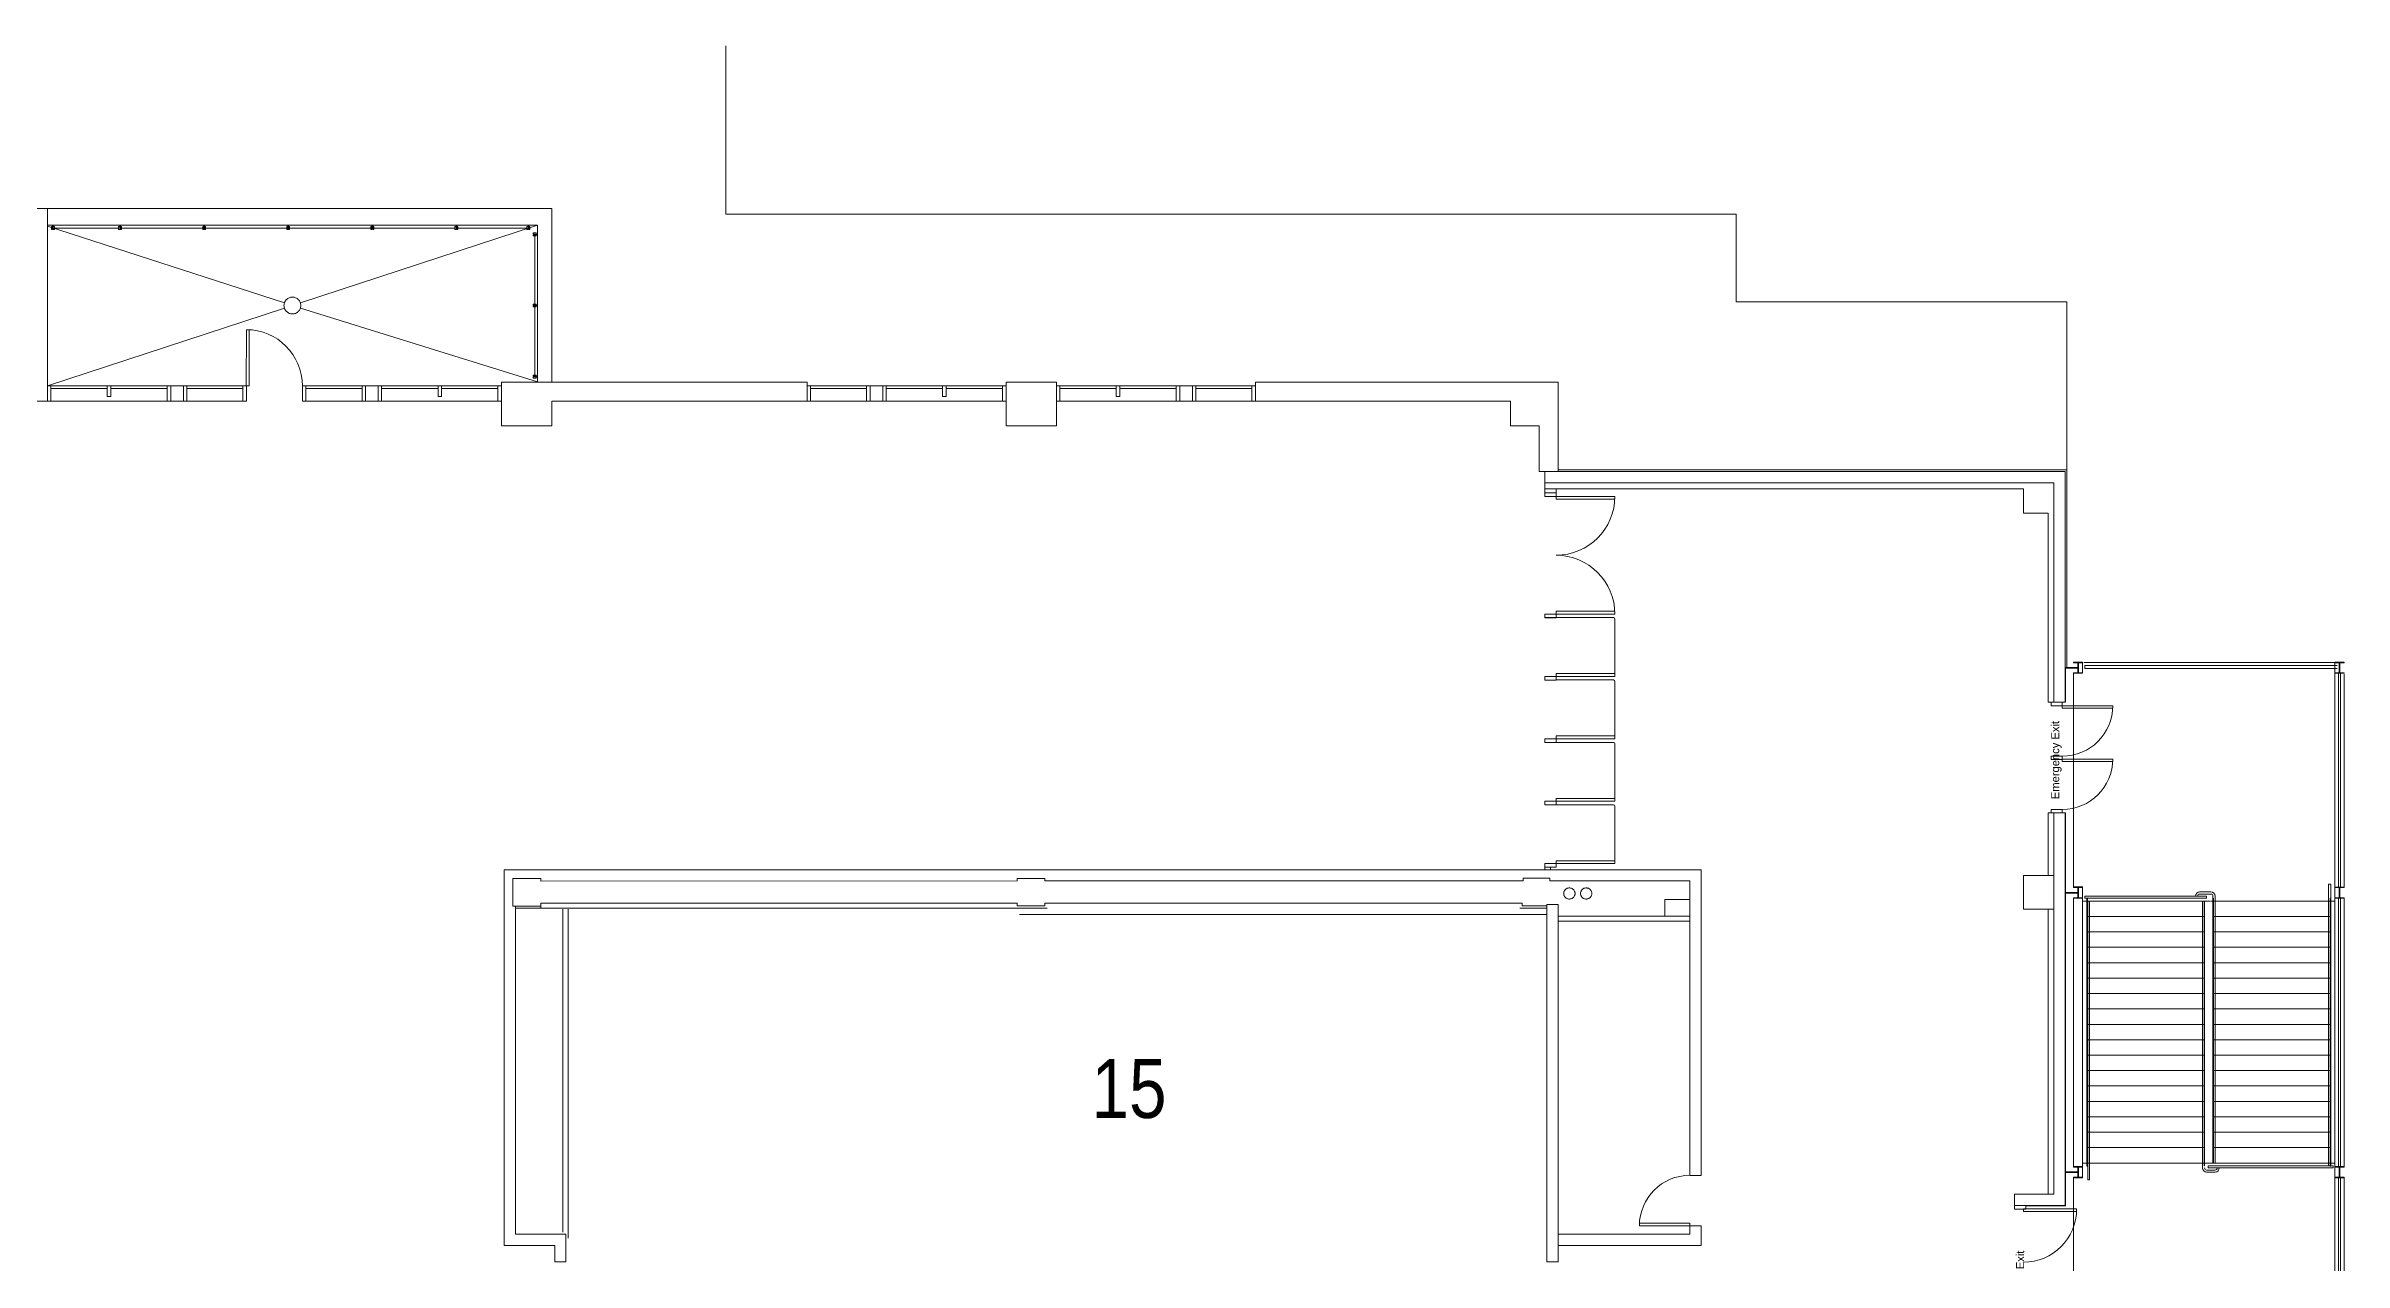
# Model space of a CAD drawing. Header units: inches. Extents: x -3410 to 5259, y -1080 to 3208.
# Drawn here: x 3619 to 5259, y 2237 to 3105 of the extents above; entities that cross this region are included whole.
import ezdxf

# ---------------------------------------------------------------- set-up
doc = ezdxf.new("R2010")
doc.units = ezdxf.units.IN
doc.header["$LTSCALE"] = 48
doc.header["$MEASUREMENT"] = 0
for name, color, linetype, lineweight in [('Venue-Fire Apparatus and Text', 7, 'Continuous', 5), ('Venue-Text-Room ID', 5, 'Continuous', 5), ('Venue-Walls and Doors', 7, 'Continuous', 5)]:
    doc.layers.add(name, color=color, linetype=linetype, lineweight=lineweight)
doc.styles.add('Arial', font='Arial')
doc.styles.add('Arial Narrow', font='ARIALN.TTF')

# ---------------------------------------------------------------- blocks, each defined once
blk = doc.blocks.new('Group-1-1')
at = {"layer": 'Venue-Walls and Doors', "color": 7, "linetype": 'Continuous', "flags": 128}
blk.add_lwpolyline([(3349.739, 1506.292), (3307.739, 1506.292), (3307.739, 1504.251), (3349.739, 1504.251, 0.41421356), (3307.739, 1546.251, 0.41421356), (3349.739, 1588.251), (3307.739, 1588.251), (3307.739, 1586.209), (3349.739, 1586.209)], format="xyb", dxfattribs=at)
blk = doc.blocks.new('Group-2-1-1')
at = {"layer": 'Venue-Walls and Doors', "color": 7, "linetype": 'Continuous', "flags": 128}
blk.add_lwpolyline([(3307.739, 1501.75), (3348.739, 1501.75, -0.41421356), (3349.739, 1500.75), (3349.739, 1459.75), (3307.739, 1459.75), (3307.739, 1461.791), (3349.739, 1461.791)], format="xyb", dxfattribs=at)
blk = doc.blocks.new('Group-3-1-1')
at = {"layer": 'Venue-Walls and Doors', "color": 7, "linetype": 'Continuous', "flags": 128}
blk.add_lwpolyline([(3307.739, 1457.25), (3348.739, 1457.25, -0.41421356), (3349.739, 1456.25), (3349.739, 1415.25), (3307.739, 1415.25), (3307.739, 1417.291), (3349.739, 1417.291)], format="xyb", dxfattribs=at)
blk = doc.blocks.new('Group-4-1-1')
at = {"layer": 'Venue-Walls and Doors', "color": 7, "linetype": 'Continuous', "flags": 128}
blk.add_lwpolyline([(3307.739, 1412.75), (3348.739, 1412.75, -0.41421356), (3349.739, 1411.75), (3349.739, 1370.75), (3307.739, 1370.75), (3307.739, 1372.791), (3349.739, 1372.791)], format="xyb", dxfattribs=at)
blk = doc.blocks.new('Group-5-1-1')
at = {"layer": 'Venue-Walls and Doors', "color": 7, "linetype": 'Continuous', "flags": 128}
blk.add_lwpolyline([(3307.739, 1368.25), (3348.739, 1368.25, -0.41421356), (3349.739, 1367.25), (3349.739, 1326.25), (3307.739, 1326.25), (3307.739, 1328.291), (3349.739, 1328.291)], format="xyb", dxfattribs=at)
blk = doc.blocks.new('Group-6-1-1')
at = {"layer": 'Venue-Walls and Doors', "color": 7, "linetype": 'Continuous', "flags": 128}
blk.add_lwpolyline([(3641.238, 1041.748, 0.41421356), (3679.238, 1079.748), (3641.238, 1079.748), (3641.238, 1077.901), (3679.238, 1077.901)], format="xyb", dxfattribs=at)
blk = doc.blocks.new('Group-17-1-1')
at = {"layer": 'Venue-Walls and Doors', "color": 7, "linetype": 'Continuous', "flags": 128}
blk.add_lwpolyline([(3668.991, 1364.854, 0.41421356), (3704.991, 1400.854), (3668.991, 1400.854), (3668.991, 1399.105), (3704.991, 1399.105)], format="xyb", dxfattribs=at)
blk = doc.blocks.new('Group-18-1-1')
at = {"layer": 'Venue-Walls and Doors', "color": 7, "linetype": 'Continuous', "flags": 128}
blk.add_lwpolyline([(3668.991, 1402.854, 0.41421356), (3704.991, 1438.854), (3668.991, 1438.854), (3668.991, 1437.105), (3704.991, 1437.105)], format="xyb", dxfattribs=at)
blk = doc.blocks.new('Group-127-1')
at = {"layer": 'Venue-Walls and Doors', "color": 7, "linetype": 'Continuous'}
for p, q in [((2373.238, 1667.23), (2373.239, 1707.23)), ((2375.183, 1707.181), (2375.182, 1667.229)), ((2373.238, 1667.23), (2375.182, 1667.229))]:
    blk.add_line(p, q, dxfattribs=at)
blk.add_arc((2373.238, 1667.23), 39.996, 359.998567, 89.998567, dxfattribs=at)
blk = doc.blocks.new('Group-192-1')
at = {"layer": 'Venue-Walls and Doors', "color": 7, "linetype": 'Continuous', "flags": 128}
blk.add_lwpolyline([(3403.241, 1103.747, 0.41421356), (3367.241, 1067.747), (3403.241, 1067.747), (3403.241, 1069.497), (3367.241, 1069.497)], format="xyb", dxfattribs=at)

msp = doc.modelspace()

# ---------------------------------------------------------------- linework, layer by layer
at = {"layer": 'Venue-Walls and Doors', "linetype": 'Continuous'}
for p, q in [((4104.2, 2984.7), (4104.2, 3104.7)), ((3980.2, 2988.8), (2511.9, 2988.8)), ((3620.2, 2851.2), (3620.2, 2988.8)), ((3980.2, 2988.8), (3980.2, 2864.7)), ((4104.2, 2984.7), (4825.2, 2984.7)), ((4825.2, 2922.2), (4825.2, 2984.7)), ((3969.9, 2976.8), (3620.2, 2976.8)), ((3789.3, 2921.3), (3620.2, 2976.1)), ((3623.9, 2974.8), (3624.4, 2974.8)), ((3671, 2974.8), (3625.2, 2974.8)), ((3671.8, 2974.8), (3672.3, 2974.8)), ((3731, 2974.8), (3673, 2974.8)), ((3731.8, 2974.8), (3732.3, 2974.8)), ((3791, 2974.8), (3733, 2974.8)), ((3791.8, 2974.8), (3792.3, 2974.8)), ((3851, 2974.8), (3793, 2974.8)), ((3800.7, 2921.4), (3969.9, 2976.8)), ((3851.8, 2974.8), (3852.3, 2974.8)), ((3853, 2974.8), (3911, 2974.8)), ((3911.8, 2974.8), (3912.3, 2974.8)), ((3913, 2974.8), (3962.4, 2974.8)), ((3963.2, 2974.8), (3963.7, 2974.8)), ((3969.9, 2970.5), (3966.9, 2970.5)), ((3969.9, 2970), (3966.9, 2970)), ((3967.9, 2970), (3967.9, 2970.5)), ((3967.9, 2920.5), (3967.9, 2969.3)), ((3969.9, 2864.7), (3969.9, 2976.8)), ((3967.9, 2919.7), (3967.9, 2919.2)), ((4825.2, 2922.2), (5061.2, 2922.2)), ((5061.2, 2802.2), (5061.2, 2922.2)), ((3789.3, 2917.6), (3620.2, 2862.2)), ((3800.8, 2917.7), (3969.9, 2865)), ((3967.9, 2869.7), (3967.9, 2918.5)), ((3622.7, 2862.2), (3622.7, 2851.2)), ((3622.7, 2860.2), (3662.9, 2860.2)), ((3705.7, 2860.2), (3665.4, 2860.2)), ((3705.7, 2851.2), (3705.7, 2862.2)), ((3708.2, 2851.2), (3708.2, 2862.2)), ((3717.2, 2862.2), (3717.2, 2851.2)), ((3719.7, 2851.2), (3719.7, 2862.2)), ((3759.7, 2860.2), (3719.7, 2860.2)), ((3944.2, 2862.2), (3802.2, 2862.2)), ((3804.7, 2851.2), (3804.7, 2862.2)), ((3844.7, 2860.2), (3804.7, 2860.2)), ((3844.7, 2851.2), (3844.7, 2862.2)), ((3847.2, 2862.2), (3847.2, 2851.2)), ((3856.2, 2851.2), (3856.2, 2862.2)), ((3858.7, 2851.2), (3858.7, 2862.2)), ((3858.7, 2860.2), (3898.9, 2860.2)), ((3941.7, 2860.2), (3901.4, 2860.2)), ((3941.7, 2862.2), (3941.7, 2851.2)), ((3944.2, 2864.7), (3944.2, 2833.7)), ((3944.2, 2864.7), (4162.2, 2864.7)), ((3967.9, 2869), (3967.9, 2868.5)), ((4162.2, 2864.7), (4162.2, 2851.2)), ((4304.2, 2862.2), (4164.7, 2862.2)), ((4164.7, 2860.2), (4204.7, 2860.2)), ((4204.7, 2851.2), (4204.7, 2862.2)), ((4207.2, 2862.2), (4207.2, 2851.2)), ((4216.2, 2851.2), (4216.2, 2862.2)), ((4218.7, 2851.2), (4218.7, 2862.2)), ((4218.7, 2860.2), (4258.9, 2860.2)), ((4301.7, 2860.2), (4261.4, 2860.2)), ((4301.7, 2862.2), (4301.7, 2851.2)), ((4304.2, 2864.7), (4304.2, 2833.7)), ((4304.2, 2864.7), (4340.2, 2864.7)), ((4340.2, 2864.7), (4340.2, 2833.7)), ((4340.2, 2862.2), (4479.7, 2862.2)), ((4342.7, 2862.2), (4342.7, 2851.2)), ((4342.7, 2860.2), (4382.9, 2860.2)), ((4425.7, 2860.2), (4385.4, 2860.2)), ((4425.7, 2851.2), (4425.7, 2862.2)), ((4428.2, 2851.2), (4428.2, 2862.2)), ((4437.2, 2862.2), (4437.2, 2851.2)), ((4439.7, 2851.2), (4439.7, 2862.2)), ((4479.7, 2860.2), (4439.7, 2860.2)), ((4482.2, 2864.7), (4698.2, 2864.7)), ((4482.2, 2864.7), (4482.2, 2851.2)), ((4698.2, 2801), (4698.2, 2864.7)), ((3759.7, 2851.2), (3610.2, 2851.2)), ((3980.2, 2851.2), (3980.2, 2833.7)), ((4162.2, 2851.2), (3980.2, 2851.2)), ((4304.2, 2851.2), (4164.7, 2851.2)), ((4479.7, 2851.2), (4340.2, 2851.2)), ((4482.2, 2851.2), (4664.2, 2851.2)), ((4664.2, 2851.2), (4664.2, 2833.7)), ((3944.2, 2833.7), (3980.2, 2833.7)), ((4304.2, 2833.7), (4340.2, 2833.7)), ((4664.2, 2833.7), (4684.7, 2833.7)), ((4684.7, 2801), (4684.7, 2833.7)), ((4684.7, 2801), (5059.9, 2801)), ((4688.7, 2793), (5051.9, 2793)), ((4688.7, 2788.7), (5030.2, 2788.7)), ((4698.2, 2802.2), (5061.2, 2802.2)), ((5030.2, 2788.7), (5030.2, 2771.2)), ((5051.9, 2636.4), (5051.9, 2793)), ((5059.9, 2636.4), (5059.9, 2801)), ((5061.2, 2661.2), (5061.2, 2802.2)), ((4688.7, 2785.8), (4696.7, 2785.8)), ((5030.2, 2771.2), (5047.7, 2771.2)), ((5047.7, 2636.4), (5047.7, 2771.2)), ((4688.7, 2699.3), (4696.7, 2699.3)), ((4696.7, 2699.2), (4688.7, 2699.2)), ((4696.7, 2696.8), (4688.7, 2696.8)), ((4696.7, 2696.7), (4696.7, 2699.3)), ((5059.9, 2661.2), (5069, 2661.2)), ((5069, 2660.7), (5059.9, 2660.7)), ((5060.2, 2636.4), (5060.2, 2660.7)), ((5065.9, 2504.7), (5065.9, 2657.3)), ((5065.9, 2657.3), (5072.4, 2657.3)), ((5072.4, 2657.3), (5072.4, 2664.8)), ((5073.2, 2664.8), (5255.2, 2664.8)), ((5073.9, 2662.5), (5253.9, 2662.5)), ((5073.9, 2662.5), (5073.9, 2660.5)), ((5073.9, 2660.5), (5253.9, 2660.5)), ((5252.4, 2494.5), (5252.4, 2664.8)), ((5254.9, 2504.7), (5254.9, 2657.3)), ((5256.4, 2504.7), (5256.4, 2657.3)), ((5258.9, 2656.4), (5258.9, 2504.7)), ((5047.7, 2636.4), (5059.9, 2636.4)), ((5047.7, 2557.4), (5060.2, 2557.4)), ((5047.7, 2557.4), (5047.7, 2512.7)), ((5051.9, 2557.4), (5051.9, 2285.2)), ((5059.9, 2277.2), (5059.9, 2557.4)), ((5060.2, 2277), (5060.2, 2557.4)), ((4800.2, 2516.7), (3946.2, 2516.7)), ((3946.2, 2248.7), (3946.2, 2516.7)), ((3952.2, 2490.9), (3952.2, 2510.7)), ((3972.2, 2510.7), (3952.2, 2510.7)), ((3972.2, 2508.7), (3972.2, 2510.7)), ((4331.9, 2510.7), (4312.2, 2510.7)), ((4312.2, 2508.8), (4312.2, 2510.7)), ((4331.9, 2508.8), (4331.9, 2510.7)), ((4692.2, 2510.8), (4673.2, 2510.8)), ((4673.2, 2508.8), (4673.2, 2510.8)), ((4688.7, 2521.2), (4688.7, 2516.8)), ((4692.2, 2508.8), (4692.2, 2510.8)), ((4692.7, 2518.7), (4692.7, 2516.8)), ((4800.2, 2298.7), (4800.2, 2516.7)), ((5051.9, 2512.7), (5030.2, 2512.7)), ((5030.2, 2512.7), (5030.2, 2488.7)), ((4312.2, 2508.8), (3972.2, 2508.7)), ((4312.2, 2493), (3972.2, 2493)), ((3972.2, 2493), (3972.2, 2489.4)), ((4312.2, 2491), (4312.2, 2493)), ((4673.2, 2508.8), (4331.9, 2508.8)), ((4331.9, 2493), (4331.9, 2491)), ((4672.4, 2493), (4331.9, 2493)), ((4672.4, 2493), (4672.4, 2491)), ((4792.2, 2508.8), (4692.2, 2508.8)), ((4792.2, 2298.7), (4792.2, 2508.8)), ((5065.9, 2504.7), (5072.4, 2504.7)), ((5065.9, 2496.8), (5065.9, 2305.2)), ((5072.4, 2504.8), (5072.4, 2494.5)), ((5072.4, 2496.8), (5072.4, 2305.2)), ((5075.4, 2494.5), (5072.4, 2494.5)), ((5073.9, 2498), (5160.9, 2498)), ((5073.9, 2498), (5073.9, 2496.5)), ((5160.9, 2496.5), (5073.9, 2496.5)), ((5075.4, 2305.3), (5075.4, 2496.5)), ((5075.8, 2496.5), (5075.4, 2496.5)), ((5075.8, 2305.3), (5075.8, 2496.5)), ((5075.8, 2494.5), (5163.4, 2494.5)), ((5076.2, 2295.5), (5076.2, 2494.5)), ((5077.4, 2295.5), (5077.4, 2494.5)), ((5163.9, 2501), (5155.9, 2501)), ((5163.9, 2499.5), (5155.9, 2499.5)), ((5157.9, 2494.5), (5157.9, 2304)), ((5159, 2494.5), (5159, 2305.5)), ((5159.4, 2494.5), (5159.4, 2305.5)), ((5160.9, 2496.5), (5160.9, 2498)), ((5249, 2494.5), (5163.8, 2494.5)), ((5165.4, 2498), (5165.4, 2307.5)), ((5165.8, 2496.5), (5165.4, 2496.5)), ((5165.8, 2496.5), (5165.8, 2307.5)), ((5166.9, 2498), (5166.9, 2307.5)), ((5247.9, 2305.3), (5247.9, 2506.5)), ((5247.9, 2506.5), (5249.4, 2506.5)), ((5249, 2305.3), (5249, 2496.5)), ((5249, 2496.5), (5249.4, 2496.5)), ((5249.4, 2305.3), (5249.4, 2506.5)), ((5249.4, 2494.5), (5252.4, 2494.5)), ((5252.4, 2494.5), (5252.4, 2307.5)), ((5254.9, 2496.8), (5254.9, 2305.2)), ((5256.4, 2496.8), (5256.4, 2305.2)), ((5258.9, 2496.8), (5258.9, 2305.2)), ((3972.2, 2490.9), (3952.2, 2490.9)), ((3954.2, 2256.7), (3954.2, 2490.9)), ((4333.5, 2489.4), (3954.2, 2489.4)), ((3988, 2258.2), (3988, 2488.7)), ((3991.7, 2253.9), (3991.7, 2488.7)), ((4331.9, 2491), (4312.2, 2491)), ((4690.2, 2484.9), (4313.9, 2484.9)), ((4690.2, 2489.4), (4670.8, 2489.4)), ((4690.2, 2491), (4672.4, 2491)), ((4690.2, 2236.9), (4690.2, 2492.1)), ((4690.2, 2492.1), (4698.2, 2492.1)), ((4698.2, 2236.9), (4698.2, 2492.1)), ((4698.2, 2483.7), (4792.2, 2483.7)), ((4698.2, 2480.1), (4792.2, 2480.1)), ((5030.2, 2488.7), (5051.9, 2488.7)), ((5047.7, 2488.7), (5047.7, 2285.2)), ((5075.8, 2483.5), (5159, 2483.5)), ((5249, 2483.5), (5165.8, 2483.5)), ((5075.8, 2472.5), (5159, 2472.5)), ((5075.8, 2461.5), (5159, 2461.5)), ((5249, 2472.5), (5165.8, 2472.5)), ((5249, 2461.5), (5165.8, 2461.5)), ((5075.8, 2450.5), (5159, 2450.5)), ((5249, 2450.5), (5165.8, 2450.5)), ((5075.8, 2439.5), (5159, 2439.5)), ((5075.8, 2428.5), (5159, 2428.5)), ((5249, 2439.5), (5165.8, 2439.5)), ((5249, 2428.5), (5165.8, 2428.5)), ((5075.8, 2417.5), (5159, 2417.5)), ((5249, 2417.5), (5165.8, 2417.5)), ((5075.8, 2406.5), (5159, 2406.5)), ((5075.8, 2395.5), (5159, 2395.5)), ((5249, 2406.5), (5165.8, 2406.5)), ((5249, 2395.5), (5165.8, 2395.5)), ((5075.8, 2384.5), (5159, 2384.5)), ((5249, 2384.5), (5165.8, 2384.5)), ((5075.8, 2373.5), (5159, 2373.5)), ((5075.8, 2362.5), (5159, 2362.5)), ((5249, 2373.5), (5165.8, 2373.5)), ((5249, 2362.5), (5165.8, 2362.5)), ((5075.8, 2351.5), (5159, 2351.5)), ((5249, 2351.5), (5165.8, 2351.5)), ((5075.8, 2340.5), (5159, 2340.5)), ((5075.8, 2329.5), (5159, 2329.5)), ((5249, 2340.5), (5165.8, 2340.5)), ((5249, 2329.5), (5165.8, 2329.5)), ((5075.8, 2318.5), (5159, 2318.5)), ((5249, 2318.5), (5165.8, 2318.5)), ((4792.2, 2298.7), (4800.2, 2298.7)), ((5065.9, 2297.3), (5065.9, 2144.7)), ((5072.4, 2297.3), (5065.9, 2297.3)), ((5075.4, 2307.5), (5072.4, 2307.5)), ((5072.4, 2307.5), (5072.4, 2297.3)), ((5075.4, 2305.3), (5075.8, 2305.3)), ((5075.8, 2307.5), (5159, 2307.5)), ((5159, 2305.5), (5159.4, 2305.5)), ((5249, 2307.5), (5159.4, 2307.5)), ((5160.9, 2302.5), (5166.9, 2302.5)), ((5160.9, 2301), (5166.9, 2301)), ((5161.9, 2305.5), (5251.2, 2305.5)), ((5161.9, 2304), (5161.9, 2305.5)), ((5251.2, 2304), (5161.9, 2304)), ((5249, 2305.3), (5249.4, 2305.3)), ((5249.4, 2307.5), (5252.4, 2307.5)), ((5251.2, 2304), (5251.2, 2305.5)), ((5252.4, 2307.5), (5252.4, 2134.5)), ((5254.9, 2297.3), (5254.9, 2144.7)), ((5256.4, 2297.3), (5256.4, 2144.7)), ((5258.9, 2297.3), (5258.9, 2144.7)), ((5023.9, 2285.2), (5051.9, 2285.2)), ((5076.2, 2295.5), (5077.4, 2295.5)), ((5023.9, 2277.2), (5059.9, 2277.2)), ((5031.9, 2277), (5060.2, 2277)), ((3946.2, 2248.7), (3982.2, 2248.7)), ((3954.2, 2256.7), (3990.2, 2256.7)), ((3982.2, 2236.9), (3982.2, 2248.7)), ((3990.2, 2236.9), (3990.2, 2256.7)), ((4698.2, 2256.7), (4792.2, 2256.7)), ((4698.2, 2248.7), (4800.2, 2248.7)), ((4792.2, 2256.7), (4792.2, 2262.7)), ((4792.2, 2262.7), (4800.2, 2262.7)), ((4800.2, 2248.7), (4800.2, 2262.7)), ((3990.2, 2236.9), (3982.2, 2236.9)), ((4698.2, 2236.9), (4690.2, 2236.9))]:
    msp.add_line(p, q, dxfattribs=at)
at = {"layer": 'Venue-Walls and Doors', "linetype": 'Continuous', "flags": 128}
for points in [[(3623.9, 2975.8), (3623.2, 2975.8), (3623.2, 2973.8), (3623.9, 2973.8), (3623.9, 2976.8)], [(3624.4, 2975.8), (3625.2, 2975.8), (3625.2, 2973.8), (3624.4, 2973.8), (3624.4, 2976.8)], [(3671.8, 2975.8), (3671, 2975.8), (3671, 2973.8), (3671.8, 2973.8), (3671.8, 2976.8)], [(3672.3, 2975.8), (3673, 2975.8), (3673, 2973.8), (3672.3, 2973.8), (3672.3, 2976.8)], [(3731.8, 2975.8), (3731, 2975.8), (3731, 2973.8), (3731.8, 2973.8), (3731.8, 2976.8)], [(3732.3, 2975.8), (3733, 2975.8), (3733, 2973.8), (3732.3, 2973.8), (3732.3, 2976.8)], [(3791.8, 2975.8), (3791, 2975.8), (3791, 2973.8), (3791.8, 2973.8), (3791.8, 2976.8)], [(3792.3, 2975.8), (3793, 2975.8), (3793, 2973.8), (3792.3, 2973.8), (3792.3, 2976.8)], [(3851.8, 2975.8), (3851, 2975.8), (3851, 2973.8), (3851.8, 2973.8), (3851.8, 2976.8)], [(3852.3, 2975.8), (3853, 2975.8), (3853, 2973.8), (3852.3, 2973.8), (3852.3, 2976.8)], [(3911.8, 2975.8), (3911, 2975.8), (3911, 2973.8), (3911.8, 2973.8), (3911.8, 2976.8)], [(3912.3, 2975.8), (3913, 2975.8), (3913, 2973.8), (3912.3, 2973.8), (3912.3, 2976.8)], [(3963.2, 2975.8), (3962.4, 2975.8), (3962.4, 2973.8), (3963.2, 2973.8), (3963.2, 2976.8)], [(3963.7, 2975.8), (3964.4, 2975.8), (3964.4, 2973.8), (3963.7, 2973.8), (3963.7, 2976.8)], [(3966.9, 2970.5), (3966.9, 2971.3), (3968.9, 2971.3), (3968.9, 2970.5)], [(3966.9, 2970), (3966.9, 2969.3), (3968.9, 2969.3), (3968.9, 2970)], [(3968.9, 2919.7), (3968.9, 2920.5), (3966.9, 2920.5), (3966.9, 2919.7), (3969.9, 2919.7)], [(3968.9, 2919.2), (3968.9, 2918.5), (3966.9, 2918.5), (3966.9, 2919.2), (3969.9, 2919.2)], [(3968.9, 2869), (3968.9, 2869.7), (3966.9, 2869.7), (3966.9, 2869), (3969.9, 2869)], [(3620.2, 2851.2), (3620.2, 2862.2), (3759.7, 2862.2)], [(3665.4, 2862.2), (3665.4, 2854.5), (3662.9, 2854.5), (3662.9, 2862.2)], [(3802.2, 2862.2), (3802.2, 2851.2), (3944.2, 2851.2)], [(3898.9, 2862.2), (3898.9, 2854.5), (3901.4, 2854.5), (3901.4, 2862.2)], [(3968.9, 2868.5), (3968.9, 2867.7), (3966.9, 2867.7), (3966.9, 2868.5), (3969.9, 2868.5)], [(4162.2, 2851.2), (4164.7, 2851.2), (4164.7, 2862.2), (4162.2, 2862.2)], [(4258.9, 2862.2), (4258.9, 2854.5), (4261.4, 2854.5), (4261.4, 2862.2)], [(4385.4, 2862.2), (4385.4, 2854.5), (4382.9, 2854.5), (4382.9, 2862.2)], [(4482.2, 2851.2), (4479.7, 2851.2), (4479.7, 2862.2), (4482.2, 2862.2)], [(4696.7, 2788.7), (4696.7, 2783.3), (4688.7, 2783.3), (4688.7, 2801)], [(4688.7, 2699.3), (4688.7, 2696.7), (4696.7, 2696.7)], [(5057.9, 2636.4), (5057.9, 2633.9), (5049.9, 2633.9), (5049.9, 2636.4)], [(5049.9, 2557.4), (5049.9, 2559.9), (5057.9, 2559.9), (5057.9, 2557.4)], [(4688.7, 2518.7), (4696.7, 2518.7), (4696.7, 2521.2), (4688.7, 2521.2)], [(4792.2, 2495.7), (4774.2, 2495.7), (4774.2, 2483.7)], [(5069, 2500.2), (5060.2, 2500.2), (5060.2, 2500.7), (5069, 2500.7)], [(5069, 2300.7), (5060.2, 2300.7), (5060.2, 2301.2), (5069, 2301.2)], [(5031.9, 2277.2), (5031.9, 2274.7), (5023.9, 2274.7), (5023.9, 2285.2)]]:
    msp.add_lwpolyline(points, dxfattribs=at)
for points in [[(3801, 2919.5), (3801, 2918.9), (3800.9, 2918.3), (3800.8, 2917.7), (3800.6, 2917.2), (3800.3, 2916.7), (3800, 2916.2), (3799.7, 2915.7), (3799.3, 2915.2), (3798.8, 2914.9), (3798.4, 2914.5), (3797.9, 2914.2), (3797.3, 2913.9), (3796.8, 2913.7), (3796.2, 2913.6), (3795.6, 2913.5), (3795, 2913.5), (3794.5, 2913.5), (3793.9, 2913.6), (3793.3, 2913.7), (3792.7, 2913.9), (3792.2, 2914.2), (3791.7, 2914.5), (3791.2, 2914.9), (3790.8, 2915.2), (3790.4, 2915.7), (3790.1, 2916.2), (3789.7, 2916.7), (3789.5, 2917.2), (3789.3, 2917.7), (3789.2, 2918.3), (3789.1, 2918.9), (3789, 2919.5), (3789.1, 2920.1), (3789.2, 2920.7), (3789.3, 2921.2), (3789.5, 2921.8), (3789.7, 2922.3), (3790.1, 2922.8), (3790.4, 2923.3), (3790.8, 2923.7), (3791.2, 2924.1), (3791.7, 2924.5), (3792.2, 2924.8), (3792.7, 2925), (3793.3, 2925.2), (3793.9, 2925.4), (3794.5, 2925.5), (3795, 2925.5), (3795.6, 2925.5), (3796.2, 2925.4), (3796.8, 2925.2), (3797.3, 2925), (3797.9, 2924.8), (3798.4, 2924.5), (3798.8, 2924.1), (3799.3, 2923.7), (3799.7, 2923.3), (3800, 2922.8), (3800.3, 2922.3), (3800.6, 2921.8), (3800.8, 2921.2), (3800.9, 2920.7), (3801, 2920.1)], [(3762.2, 2862.2), (3762.2, 2851.2), (3759.7, 2851.2), (3759.7, 2862.2)], [(4696.7, 2654.7), (4696.7, 2652.2), (4688.7, 2652.2), (4688.7, 2654.7)], [(4696.7, 2610.2), (4688.7, 2610.2), (4688.7, 2607.7), (4696.7, 2607.7)], [(5057.9, 2597.9), (5057.9, 2595.4), (5049.9, 2595.4), (5049.9, 2597.9)], [(4696.7, 2565.7), (4696.7, 2563.2), (4688.7, 2563.2), (4688.7, 2565.7)], [(4710.2, 2499.9), (4710.2, 2499.5), (4710.1, 2499.1), (4710, 2498.7), (4709.9, 2498.4), (4709.7, 2498), (4709.5, 2497.7), (4709.3, 2497.3), (4709, 2497.1), (4708.7, 2496.8), (4708.4, 2496.6), (4708.1, 2496.4), (4707.7, 2496.2), (4707.3, 2496.1), (4706.9, 2496), (4706.6, 2495.9), (4706.2, 2495.9), (4705.8, 2495.9), (4705.4, 2496), (4705, 2496.1), (4704.6, 2496.2), (4704.3, 2496.4), (4703.9, 2496.6), (4703.6, 2496.8), (4703.3, 2497.1), (4703.1, 2497.3), (4702.8, 2497.7), (4702.6, 2498), (4702.5, 2498.4), (4702.3, 2498.7), (4702.2, 2499.1), (4702.2, 2499.5), (4702.2, 2499.9), (4702.2, 2500.3), (4702.2, 2500.7), (4702.3, 2501), (4702.5, 2501.4), (4702.6, 2501.8), (4702.8, 2502.1), (4703.1, 2502.4), (4703.3, 2502.7), (4703.6, 2503), (4703.9, 2503.2), (4704.3, 2503.4), (4704.6, 2503.6), (4705, 2503.7), (4705.4, 2503.8), (4705.8, 2503.9), (4706.2, 2503.9), (4706.6, 2503.9), (4706.9, 2503.8), (4707.3, 2503.7), (4707.7, 2503.6), (4708.1, 2503.4), (4708.4, 2503.2), (4708.7, 2503), (4709, 2502.7), (4709.3, 2502.4), (4709.5, 2502.1), (4709.7, 2501.8), (4709.9, 2501.4), (4710, 2501), (4710.1, 2500.7), (4710.2, 2500.3)], [(4722.2, 2499.9), (4722.2, 2499.5), (4722.1, 2499.1), (4722, 2498.7), (4721.9, 2498.4), (4721.7, 2498), (4721.5, 2497.7), (4721.3, 2497.3), (4721, 2497.1), (4720.7, 2496.8), (4720.4, 2496.6), (4720.1, 2496.4), (4719.7, 2496.2), (4719.3, 2496.1), (4718.9, 2496), (4718.6, 2495.9), (4718.2, 2495.9), (4717.8, 2495.9), (4717.4, 2496), (4717, 2496.1), (4716.6, 2496.2), (4716.3, 2496.4), (4715.9, 2496.6), (4715.6, 2496.8), (4715.3, 2497.1), (4715.1, 2497.3), (4714.8, 2497.7), (4714.6, 2498), (4714.5, 2498.4), (4714.3, 2498.7), (4714.2, 2499.1), (4714.2, 2499.5), (4714.2, 2499.9), (4714.2, 2500.3), (4714.2, 2500.7), (4714.3, 2501), (4714.5, 2501.4), (4714.6, 2501.8), (4714.8, 2502.1), (4715.1, 2502.4), (4715.3, 2502.7), (4715.6, 2503), (4715.9, 2503.2), (4716.3, 2503.4), (4716.6, 2503.6), (4717, 2503.7), (4717.4, 2503.8), (4717.8, 2503.9), (4718.2, 2503.9), (4718.6, 2503.9), (4718.9, 2503.8), (4719.3, 2503.7), (4719.7, 2503.6), (4720.1, 2503.4), (4720.4, 2503.2), (4720.7, 2503), (4721, 2502.7), (4721.3, 2502.4), (4721.5, 2502.1), (4721.7, 2501.8), (4721.9, 2501.4), (4722, 2501), (4722.1, 2500.7), (4722.2, 2500.3)]]:
    msp.add_lwpolyline(points, close=True, dxfattribs=at)
for points in [[(5065.9, 2657), (5065.9, 2657.4), (5068.6, 2657.4, 0.414214), (5069, 2657.8), (5069, 2664.2, 0.414214), (5068.6, 2664.6), (5065.9, 2664.6), (5065.9, 2665), (5072.4, 2665), (5072.4, 2664.6), (5069.8, 2664.6, 0.414214), (5069.4, 2664.2), (5069.4, 2657.8, 0.414214), (5069.8, 2657.4), (5072.4, 2657.4), (5072.4, 2657), (5065.9, 2657)], [(5258.9, 2657), (5258.9, 2657.4), (5256.3, 2657.4, -0.414214), (5255.9, 2657.8), (5255.9, 2664.2, -0.414214), (5256.3, 2664.6), (5258.9, 2664.6), (5258.9, 2665), (5252.4, 2665), (5252.4, 2664.6), (5255.1, 2664.6, -0.414214), (5255.5, 2664.2), (5255.5, 2657.8, -0.414214), (5255.1, 2657.4), (5252.4, 2657.4), (5252.4, 2657), (5258.9, 2657)], [(5065.9, 2496.5), (5065.9, 2496.9), (5068.6, 2496.9, 0.414214), (5069, 2497.3), (5069, 2503.7, 0.414214), (5068.6, 2504.1), (5065.9, 2504.1), (5065.9, 2504.5), (5072.4, 2504.5), (5072.4, 2504.1), (5069.8, 2504.1, 0.414214), (5069.4, 2503.7), (5069.4, 2497.3, 0.414214), (5069.8, 2496.9), (5072.4, 2496.9), (5072.4, 2496.5), (5065.9, 2496.5)], [(5258.9, 2496.5), (5258.9, 2496.9), (5256.3, 2496.9, -0.414214), (5255.9, 2497.3), (5255.9, 2503.7, -0.414214), (5256.3, 2504.1), (5258.9, 2504.1), (5258.9, 2504.5), (5252.4, 2504.5), (5252.4, 2504.1), (5255.1, 2504.1, -0.414214), (5255.5, 2503.7), (5255.5, 2497.3, -0.414214), (5255.1, 2496.9), (5252.4, 2496.9), (5252.4, 2496.5), (5258.9, 2496.5)], [(5065.9, 2297), (5065.9, 2297.4), (5068.6, 2297.4, 0.414214), (5069, 2297.8), (5069, 2304.2, 0.414214), (5068.6, 2304.6), (5065.9, 2304.6), (5065.9, 2305), (5072.4, 2305), (5072.4, 2304.6), (5069.8, 2304.6, 0.414214), (5069.4, 2304.2), (5069.4, 2297.8, 0.414214), (5069.8, 2297.4), (5072.4, 2297.4), (5072.4, 2297), (5065.9, 2297)], [(5258.9, 2297), (5258.9, 2297.4), (5256.3, 2297.4, -0.414214), (5255.9, 2297.8), (5255.9, 2304.2, -0.414214), (5256.3, 2304.6), (5258.9, 2304.6), (5258.9, 2305), (5252.4, 2305), (5252.4, 2304.6), (5255.1, 2304.6, -0.414214), (5255.5, 2304.2), (5255.5, 2297.8, -0.414214), (5255.1, 2297.4), (5252.4, 2297.4), (5252.4, 2297), (5258.9, 2297)]]:
    msp.add_lwpolyline(points, format="xyb", dxfattribs=at)
at = {"layer": 'Venue-Walls and Doors', "linetype": 'Continuous'}
for centre, radius, start, end in [((3623.2, 2974.8), 0.125, 90, 270), ((3964.4, 2974.8), 0.125, 270, 90), ((3967.9, 2971.3), 0.125, 0, 180), ((3967.9, 2867.7), 0.125, 180, 0), ((5155.9, 2498), 3, 90, 180), ((5155.9, 2498), 1.5, 90, 180), ((5163.9, 2498), 3, 360, 90), ((5163.9, 2498), 1.5, 360, 90), ((5160.9, 2304), 3, 180, 270), ((5160.9, 2304), 1.5, 180, 270), ((5166.9, 2304), 1.5, 270, 0), ((5166.9, 2304), 3, 270, 360)]:
    msp.add_arc(centre, radius, start, end, dxfattribs=at)

# ---------------------------------------------------------------- block references
at = {"layer": 'Venue-Walls and Doors'}
for name in ['Group-127-1', 'Group-1-1', 'Group-2-1-1', 'Group-3-1-1', 'Group-18-1-1', 'Group-4-1-1', 'Group-17-1-1', 'Group-5-1-1', 'Group-192-1', 'Group-6-1-1']:
    msp.add_blockref(name, (1388.9, 1195), dxfattribs=at)

# ---------------------------------------------------------------- texts
at = {"layer": 'Venue-Fire Apparatus and Text', "color": 1, "transparency": 33554687, "char_height": 5.708, "attachment_point": 7, "rotation": 90, "line_spacing_factor": 0.970891, "style": 'Arial'}
for insert in [(5057.4, 2567.2), (5032.4, 2189.2)]:
    msp.add_mtext('Emergency Exit', dxfattribs=dict(at, insert=insert))
at = {"layer": 'Venue-Text-Room ID', "insert": (4392, 2381.7), "char_height": 42, "attachment_point": 2, "line_spacing_factor": 0.972647, "style": 'Arial Narrow'}
msp.add_mtext('15', dxfattribs=at)

doc.saveas('drawing.dxf')
